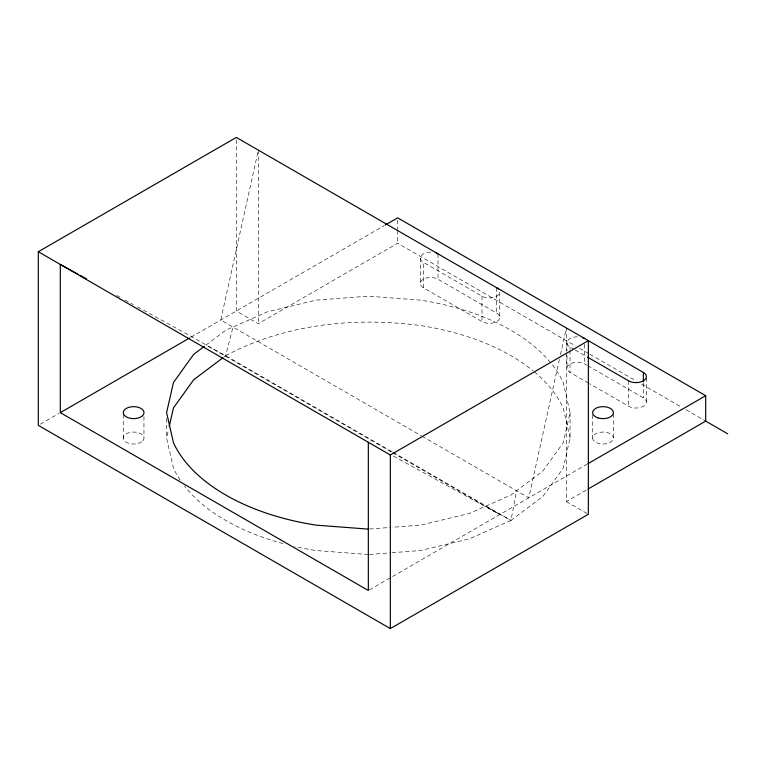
<?xml version="1.0" encoding="UTF-8"?>
<svg xmlns="http://www.w3.org/2000/svg" width="766" height="766" viewBox="0 0 766 766"><rect width="100%" height="100%" fill="white"/><g stroke="black" fill="none" stroke-linecap="round" stroke-linejoin="round"><path stroke-width="0.57" stroke-dasharray="3.83 2.87" d="M392.048 552.717L420.544 550.543L469.194 538.91L510.979 520.401L516.571 490.786M257.807 152.444L220.761 320.006L421.348 435.816M559.4 359.369L528.789 497.843L422.382 436.409M560.434 354.715L566.352 327.953L566.352 351.853M180.249 480.167A201.736 116.47 0 0 1 173.47 468.189L166.595 438.047L168.443 429.975M392.106 451.777L225.683 355.692L206.111 345.006L225.683 330.28L267.468 311.772L316.119 300.138L368.331 296.174L420.544 300.138A201.736 116.47 0 0 1 563.192 382.493L570.067 412.644L563.192 442.786L543.037 470.879L510.979 494.999L469.194 513.507L420.544 525.141L392.048 527.305M570.067 412.644L570.067 438.047L563.192 468.189L543.037 496.282L510.979 520.401L485.472 506.297M223.796 357.109L225.683 355.692L232.969 327.053M40.359 424.153L58.925 413.439M190.935 337.222L384.245 225.616M236.321 139.785L236.321 311.015L258.324 323.721L397.669 243.272L575.457 345.916M369.365 589.887L586.995 464.234M566.352 353.049L566.352 501.558L586.995 489.646M225.683 355.692C285.096 323.961 354.466 316.837 420.544 325.55A201.736 116.47 0 0 1 533.012 370.773M369.518 529.019L390.871 527.401M369.518 554.431L390.871 552.803M368.331 554.517L316.119 550.543A201.736 116.47 0 0 1 294.651 546.474M116.652 295.427L120.827 297.715M124.992 300.013L133.341 304.6M137.516 306.898L191.778 336.734L391.321 451.94M393.379 456.048L499.805 514.57L392.355 452.534M579.594 348.3L588.891 353.672M589.925 354.275L636.441 381.123M641.611 384.111L681.922 407.388M686.058 409.772L705.697 421.108M430.674 252.1A10.37 5.984 0 0 0 421.089 255.796A10.37 5.984 0 0 0 423.339 262.326L482.005 296.203A10.37 5.984 0 0 0 493.314 297.495A10.37 5.984 0 0 0 499.719 291.961L499.719 317.373M577.353 336.791A10.37 5.984 0 0 0 567.769 340.487A10.37 5.984 0 0 0 570.019 347.008L574.136 349.382M575.161 349.985L586.488 356.516M423.339 287.729A10.37 5.984 0 0 1 423.339 279.264A10.37 5.984 0 0 1 438.008 279.264L496.674 313.131A10.37 5.984 0 0 1 496.674 321.605A10.37 5.984 0 0 1 482.005 321.605L423.339 287.729L423.339 262.326M588.547 383.115L570.019 372.42A10.37 5.984 0 0 1 570.019 363.946A10.37 5.984 0 0 1 584.688 363.946L586.746 365.133M587.771 365.727L643.354 397.822A10.37 5.984 0 0 1 643.354 406.286A10.37 5.984 0 0 1 628.695 406.286L589.571 383.709M566.352 501.558L588.355 514.264M393.14 452.371L510.979 520.401M570.067 438.047L563.192 407.905A201.736 116.47 0 0 0 533.902 371.51M646.399 377.801L646.399 402.054M643.354 382.809L643.354 397.822M628.695 380.884L628.695 406.286M613.394 413.793L613.394 438.047A10.37 5.984 0 0 1 597.834 443.236A10.37 5.984 0 0 1 597.834 432.857A10.37 5.984 0 0 1 613.394 438.047M592.645 414.952L592.645 438.047M584.688 344.317L584.688 363.946M570.019 347.008L570.019 349.315M570.019 350.474L570.019 372.42M566.984 342.775L566.984 350.857M566.984 355.481L566.984 368.178M496.674 287.729L496.674 313.131M482.005 296.203L482.005 321.605M438.008 253.852L438.008 279.264M420.295 258.094L420.295 283.497M397.669 220.177L397.669 229.417M397.669 230.566L397.669 243.272M258.324 150.117L258.324 323.721M166.595 418.418L166.595 438.047M143.951 416.599L143.951 437.386M123.336 414.454L123.336 438.707M283.037 543.592A201.736 116.47 0 0 1 184.501 486.017M141.739 441.791L139.785 442.872A10.37 5.984 0 0 1 127.156 442.719L125.279 441.589A10.37 5.984 0 0 1 126.467 433.728A10.37 5.984 0 0 1 140.13 433.374L141.997 434.504A10.37 5.984 0 0 1 141.739 441.791"/><path stroke-width="1.15" d="M169.229 426.518L173.47 407.905L193.626 379.812L222.858 357.818M204.331 346.356L193.626 354.409L173.47 382.493L166.595 412.644L173.47 442.786A201.736 116.47 0 0 0 316.119 525.141L368.331 529.115M38.3 251.736L390.334 454.985L588.355 340.659L588.355 514.264L390.334 628.589L38.3 425.341L38.3 251.736L236.321 137.411L643.354 372.42L643.354 381.65M78.036 274.19L60.303 264.442L60.303 412.644L189.709 337.93M385.279 225.013L397.669 217.86L705.697 395.706L705.697 421.108L588.029 489.043M588.029 463.641L705.697 395.706M80.124 275.339L86.386 278.786M705.697 421.108L727.7 433.815M587.512 357.109L628.695 380.884A10.37 5.984 0 0 0 643.354 380.884A10.37 5.984 0 0 0 643.354 372.42M60.303 412.644L368.331 590.481L368.331 442.279M390.334 454.985L390.334 628.589M496.674 287.729A10.37 5.984 0 0 1 498.321 288.974M435.854 252.904A10.37 5.984 0 0 1 438.008 253.852M582.533 337.586A10.37 5.984 0 0 1 584.688 338.543M141.739 416.388L139.785 417.47A10.37 5.984 0 0 1 127.156 417.317L125.279 416.187A10.37 5.984 0 0 1 126.467 408.316A10.37 5.984 0 0 1 140.13 407.972L141.997 409.092A10.37 5.984 0 0 1 141.739 416.388M597.834 417.824A10.37 5.984 0 0 0 613.394 412.644A10.37 5.984 0 0 0 597.834 407.455A10.37 5.984 0 0 0 597.834 417.824"/></g></svg>
